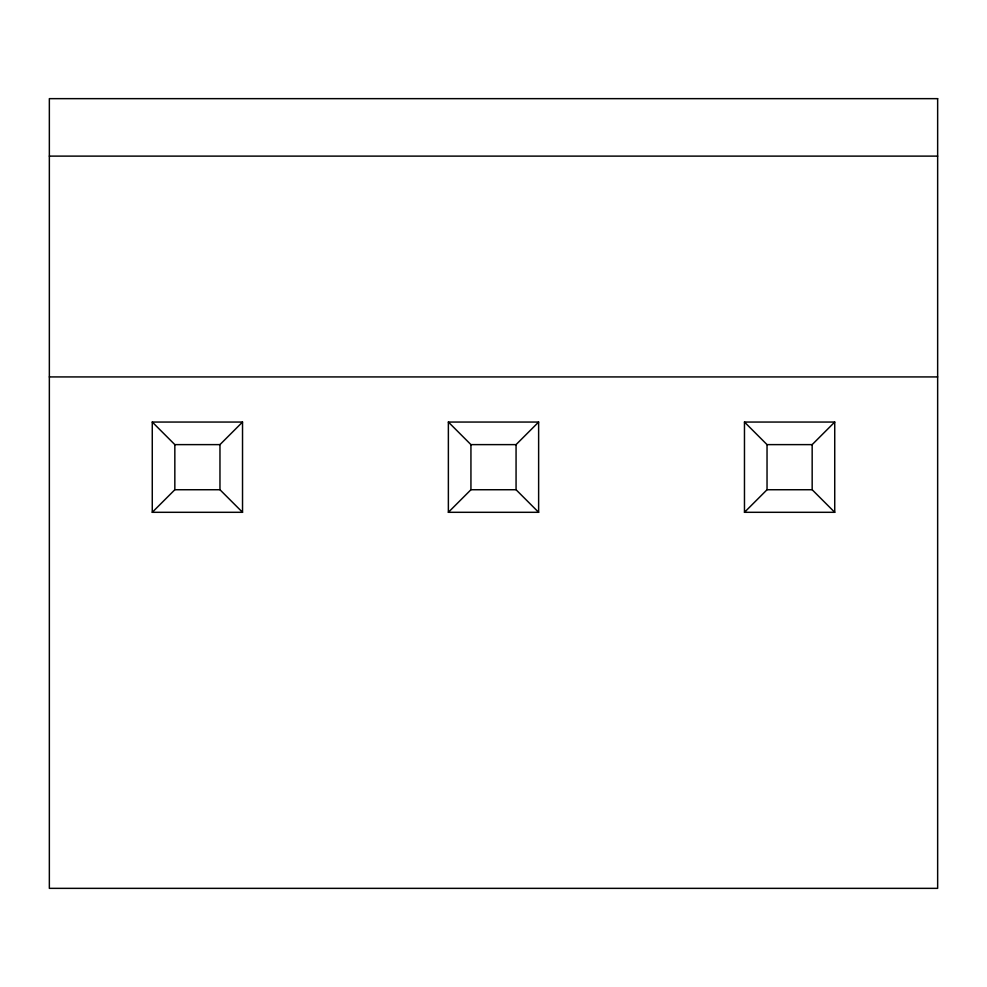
<?xml version="1.0" encoding="UTF-8"?>
<svg xmlns="http://www.w3.org/2000/svg" width="987" height="987" viewBox="0 0 987 987"><rect width="100%" height="100%" fill="white"/><g stroke="black" fill="none" stroke-linecap="round" stroke-linejoin="round"><path stroke-width="1.48" d="M152.269 512.302L174.835 489.737L219.965 489.737L242.531 512.302L152.269 512.302L152.269 422.054L242.531 422.054L242.531 512.302M219.965 489.737L219.965 444.619L242.531 422.054M448.369 512.302L470.935 489.737L516.065 489.737L538.631 512.302L448.369 512.302L448.369 422.054L538.631 422.054L538.631 512.302M448.369 422.054L470.935 444.619L516.065 444.619L538.631 422.054M744.469 512.302L767.035 489.737L812.165 489.737L834.731 512.302L744.469 512.302L744.469 422.054L834.731 422.054L834.731 512.302M812.165 489.737L812.165 444.619L834.731 422.054M49.35 156.119L937.65 156.119M49.35 376.923L937.65 376.923M152.269 422.054L174.835 444.619L219.965 444.619M744.469 422.054L767.035 444.619L812.165 444.619M767.035 444.619L767.035 489.737M516.065 444.619L516.065 489.737M470.935 444.619L470.935 489.737M174.835 444.619L174.835 489.737M937.65 98.651L49.35 98.651L49.35 888.349L937.65 888.349L937.65 98.651"/></g></svg>
